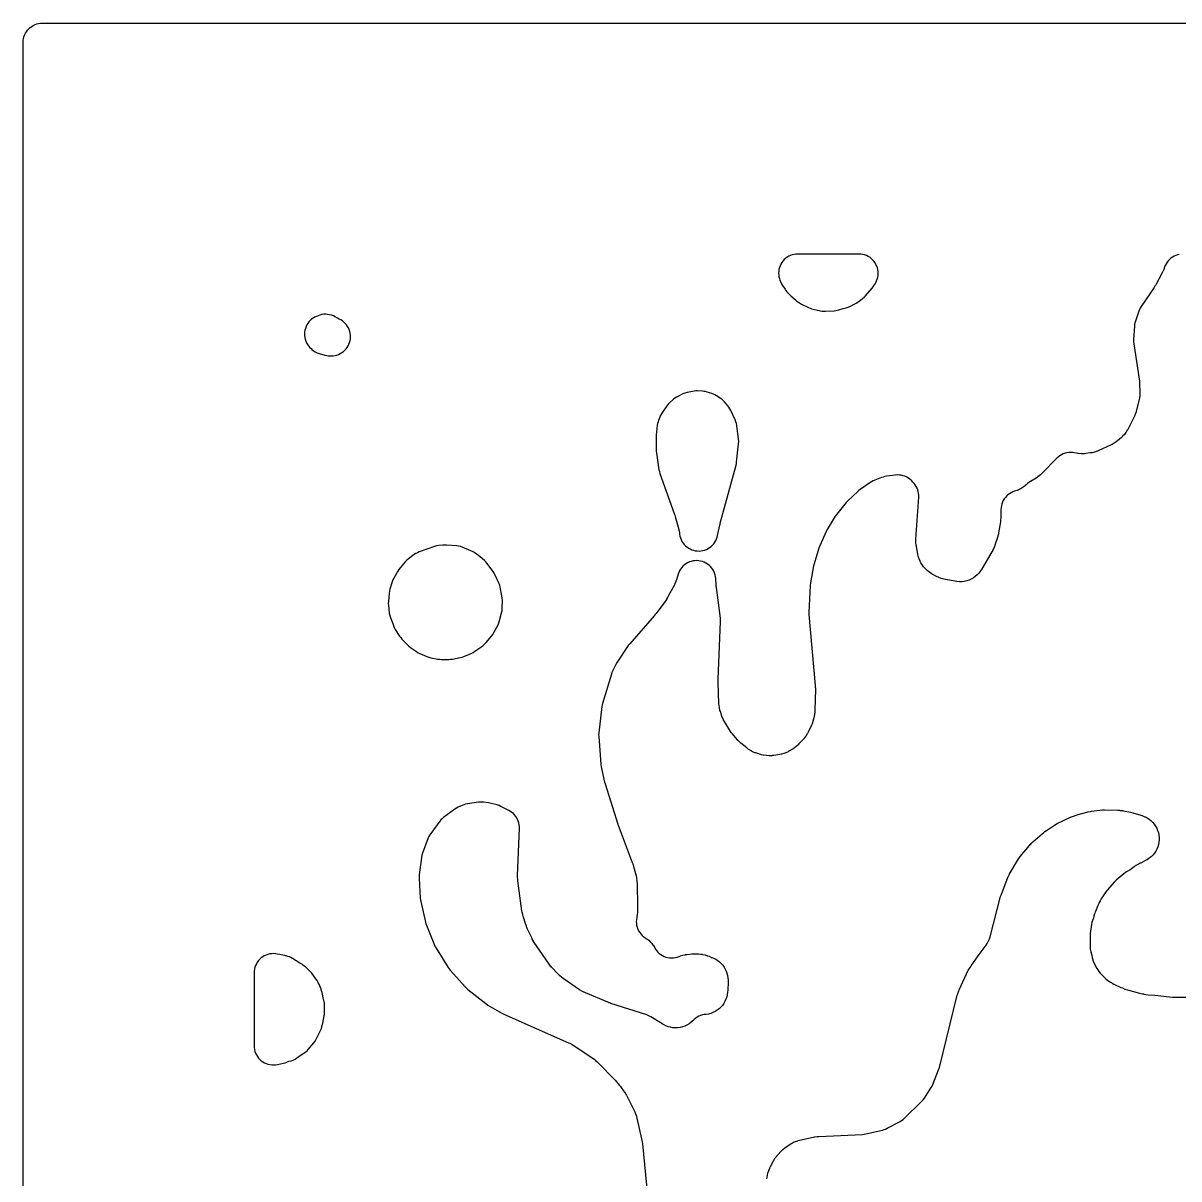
# Model space of a CAD drawing. Header units: millimetres. Extents: x 0 to 300, y 0 to 300.
# Drawn here: x -0.1 to 150, y 150 to 300.1 of the extents above; entities that cross this region are included whole.
import ezdxf

# ---------------------------------------------------------------- set-up
doc = ezdxf.new("R2010")
doc.units = ezdxf.units.MM
doc.layers.add('CUT', color=7, linetype='CONTINUOUS')

msp = doc.modelspace()

# ---------------------------------------------------------------- linework, layer by layer
at = {"layer": 'CUT'}
for points in [[(-0.15, 2.4114), (-0.15, 297.5886), (-0.135, 297.8947), (-0.099, 298.1371), (-0.0395, 298.3748), (0.0431, 298.6056), (0.1479, 298.8271), (0.2738, 299.0373), (0.4198, 299.2341), (0.5844, 299.4156), (0.7659, 299.5802), (0.9627, 299.7262), (1.1729, 299.8521), (1.3944, 299.9569), (1.6252, 300.0395), (1.8629, 300.099), (2.1053, 300.135), (2.4114, 300.15), (297.5872, 300.15)], [(150.0434, 270.1041), (149.8104, 270.047), (149.5839, 269.9679), (149.366, 269.8675), (149.1588, 269.7466), (148.964, 269.6064), (148.7837, 269.4482), (148.6193, 269.2734), (148.4724, 269.0837), (148.3444, 268.8808), (148.2365, 268.6665), (148.1496, 268.4429), (148.1028, 268.3029), (148.0914, 268.2715), (147.9465, 267.9265), (147.932, 267.8963), (147.8468, 267.7296), (147.0338, 266.2324), (146.9399, 266.0693), (146.8733, 265.9602), (146.7714, 265.8021), (145.0876, 263.3294), (144.9684, 263.1359), (144.8672, 262.9324), (144.7849, 262.7206), (144.3512, 261.4335), (144.2903, 261.2224), (144.2481, 261.0068), (144.225, 260.7883), (144.117, 259.028), (144.1148, 258.763), (144.1407, 258.4992), (144.8395, 253.9022), (144.8664, 253.6816), (144.8802, 253.5313), (144.894, 253.3095), (144.9282, 252.2488), (144.9299, 252.0846), (144.9296, 252.0552), (144.9129, 251.7537), (144.8699, 251.4548), (144.8644, 251.4259), (144.8304, 251.2652), (144.5083, 249.893), (144.4511, 249.6779), (144.4397, 249.6399), (144.2875, 249.2219), (144.2717, 249.1855), (144.1772, 248.984), (143.4001, 247.4465), (143.3124, 247.2832), (143.296, 247.2544), (143.113, 246.967), (142.921, 246.7225), (142.6851, 246.4766), (142.661, 246.4539), (142.5231, 246.33), (142.0089, 245.8905), (141.8749, 245.7812), (141.8505, 245.7622), (141.5908, 245.5788), (141.3154, 245.4201), (141.2879, 245.4059), (141.1324, 245.3302), (139.5849, 244.6196), (139.4113, 244.5451), (139.38, 244.5326), (139.0515, 244.4202), (138.7134, 244.3414), (138.6802, 244.3354), (138.4935, 244.3065), (137.9281, 244.2337), (137.7212, 244.2128), (137.6842, 244.2101), (137.302, 244.2035), (136.9214, 244.2393), (136.8848, 244.2448), (136.68, 244.2815), (136.453, 244.3286), (136.2062, 244.3671), (135.9568, 244.3808), (135.7073, 244.3695), (135.4601, 244.3334), (135.2178, 244.2728), (134.9828, 244.1883), (134.7573, 244.0808), (134.5437, 243.9513), (134.3441, 243.8012), (134.1604, 243.6318), (132.2158, 241.6503), (132.0571, 241.4978), (132.028, 241.4714), (131.6852, 241.1957), (131.6532, 241.1729), (131.4702, 241.0506), (130.5266, 240.459), (130.3329, 240.3245), (130.1527, 240.1723), (130.0458, 240.0729), (130.0221, 240.0519), (129.7685, 239.8478), (129.5206, 239.6842), (129.2584, 239.5447), (128.9842, 239.4306), (128.6428, 239.325), (128.4159, 239.2426), (128.1981, 239.1388), (127.9912, 239.0144), (127.7973, 238.8706), (127.6182, 238.7089), (127.4555, 238.5306), (127.3108, 238.3374), (127.1854, 238.1312), (127.0804, 237.9139), (126.9969, 237.6875), (126.9356, 237.454), (126.8971, 237.2158), (126.8818, 236.9749), (126.868, 236.0801), (126.8544, 235.8131), (126.8387, 235.6324), (126.8061, 235.367), (126.5773, 233.9304), (126.5519, 233.7888), (126.5469, 233.7635), (126.48, 233.4837), (126.4731, 233.4589), (126.4316, 233.3211), (126.1082, 232.3164), (126.0356, 232.1116), (126.0217, 232.0755), (125.8417, 231.6804), (125.8236, 231.6461), (125.7168, 231.457), (124.335, 229.1686), (124.2334, 229.0094), (124.2145, 228.9815), (124.0061, 228.704), (123.7916, 228.4712), (123.5547, 228.2611), (123.2979, 228.076), (123.0238, 227.9176), (122.7351, 227.7876), (122.4349, 227.6872), (122.126, 227.6176), (121.8118, 227.5793), (121.4953, 227.5729), (121.1493, 227.6008), (121.1159, 227.6052), (120.9294, 227.6345), (119.6806, 227.8631), (119.4951, 227.902), (119.4621, 227.9098), (119.1275, 228.0068), (118.8044, 228.1371), (118.7736, 228.1514), (118.6037, 228.2354), (117.9669, 228.5706), (117.8158, 228.6546), (117.7892, 228.6702), (117.5229, 228.8434), (117.2955, 229.0231), (117.0692, 229.2387), (116.8246, 229.5215), (116.823, 229.5234), (116.5879, 229.8614), (116.5686, 229.8927), (116.4809, 230.0441), (116.4003, 230.2015), (116.386, 230.2315), (116.2478, 230.5648), (116.1452, 230.9106), (116.137, 230.9447), (116.0961, 231.1367), (115.9012, 232.1858), (115.876, 232.3388), (115.8721, 232.3663), (115.8434, 232.65), (115.8382, 232.9351), (115.8388, 232.9629), (115.8456, 233.1178), (116.1985, 238.5819), (116.2025, 238.8211), (116.1836, 239.0596), (116.142, 239.2953), (116.078, 239.5259), (115.9923, 239.7493), (115.8856, 239.9634), (115.7589, 240.1665), (115.6134, 240.3564), (115.4504, 240.5316), (115.2436, 240.7336), (115.0566, 240.8988), (114.8541, 241.0445), (114.6381, 241.1693), (114.4108, 241.272), (114.1743, 241.3515), (113.9311, 241.407), (113.6836, 241.438), (113.4342, 241.4442), (113.1854, 241.4255), (112.0091, 241.2778), (111.7898, 241.2403), (111.5747, 241.1835), (111.3655, 241.1077), (110.2981, 240.6664), (110.0619, 240.554), (109.8387, 240.4174), (108.5829, 239.5558), (108.4259, 239.4387), (108.2786, 239.3098), (106.9985, 238.0978), (106.7809, 237.8637), (105.5664, 236.3764), (105.3577, 236.0793), (104.3209, 234.3474), (104.1951, 234.109), (103.3389, 232.2499), (103.2163, 231.9263), (102.6101, 229.9172), (102.5449, 229.6479), (102.1345, 227.4201), (102.0957, 227.0806), (101.9392, 223.6325), (101.9462, 223.3005), (102.7557, 214.0824), (102.7679, 213.8813), (102.7725, 213.7446), (102.7739, 213.5431), (102.723, 210.9815), (102.7171, 210.8331), (102.7155, 210.8065), (102.6861, 210.511), (102.6825, 210.4847), (102.659, 210.338), (102.5825, 209.9138), (102.5492, 209.7498), (102.5426, 209.7206), (102.4613, 209.424), (102.3538, 209.1358), (102.3421, 209.1082), (102.2733, 208.9557), (101.8259, 208.0201), (101.7394, 207.8504), (101.7232, 207.8205), (101.5409, 207.5217), (101.3293, 207.2429), (101.3074, 207.2169), (101.181, 207.0744), (100.6442, 206.499), (100.5201, 206.3723), (100.4974, 206.3501), (100.2535, 206.1339), (99.9902, 205.9416), (99.9637, 205.9241), (99.8135, 205.83), (99.4251, 205.5992), (99.2717, 205.5129), (99.244, 205.4981), (98.9515, 205.3596), (98.6741, 205.2589), (98.3609, 205.1774), (98.3301, 205.1709), (98.1571, 205.1387), (97.3752, 205.0121), (97.1702, 204.9847), (97.1335, 204.9808), (96.7539, 204.9617), (96.4078, 204.9826), (96.0332, 205.047), (95.9973, 205.0553), (95.797, 205.1071), (95.1613, 205.2905), (94.9772, 205.3488), (94.9446, 205.3601), (94.6155, 205.493), (94.3293, 205.6445), (94.0343, 205.842), (94.0067, 205.8626), (93.8549, 205.9822), (93.112, 206.5991), (92.9896, 206.7052), (92.9681, 206.7247), (92.7378, 206.9523), (92.7181, 206.9735), (92.6105, 207.0946), (92.0049, 207.8062), (91.9117, 207.9203), (91.8954, 207.941), (91.7227, 208.1796), (91.7081, 208.2016), (91.6289, 208.3258), (90.9669, 209.4107), (90.8574, 209.6026), (90.8389, 209.6374), (90.6548, 210.0388), (90.6405, 210.0754), (90.5665, 210.2836), (90.4309, 210.7036), (90.3813, 210.8705), (90.3731, 210.9006), (90.3035, 211.2131), (90.2632, 211.5306), (90.2607, 211.5617), (90.2508, 211.7356), (90.157, 214.5361), (90.1549, 214.6752), (90.1553, 214.7697), (90.1583, 214.9087), (90.4635, 222.4054), (90.463, 222.6213), (90.4438, 222.8363), (89.9108, 226.849), (89.8963, 226.9744), (89.8879, 227.0598), (89.8776, 227.1856), (89.8259, 227.9825), (89.7976, 228.2291), (89.7449, 228.4716), (89.6685, 228.7078), (89.5691, 228.9351), (89.4476, 229.1515), (89.3052, 229.3548), (89.1434, 229.543), (88.9637, 229.7142), (88.7679, 229.8667), (88.558, 229.9991), (88.336, 230.11), (88.104, 230.1983), (87.8645, 230.2633), (87.6197, 230.3041), (87.3721, 230.3205), (87.124, 230.3122), (86.878, 230.2794), (86.6365, 230.2224), (86.4018, 230.1417), (86.1763, 230.0381), (85.9621, 229.9126), (85.7615, 229.7666), (85.5763, 229.6014), (85.4084, 229.4186), (85.2594, 229.2201), (85.1309, 229.0078), (85.024, 228.7838), (84.9399, 228.5503), (84.7178, 227.822), (84.6612, 227.6513), (84.6503, 227.6211), (84.513, 227.2889), (84.4993, 227.2598), (84.4189, 227.099), (83.6678, 225.6838), (83.598, 225.5581), (83.5851, 225.5359), (83.4313, 225.2931), (83.4167, 225.2718), (83.3329, 225.155), (82.0707, 223.4642), (81.9836, 223.3521), (81.923, 223.277), (81.8318, 223.1682), (78.6608, 219.5307), (78.4691, 219.2806), (77.0298, 217.135), (76.8611, 216.8426), (76.4269, 215.9567), (76.3452, 215.7712), (76.2787, 215.5797), (75.1282, 211.7732), (75.0744, 211.5624), (75.0391, 211.3478), (74.6327, 207.9613), (74.6154, 207.7151), (74.6225, 207.4685), (74.9031, 203.8803), (74.9526, 203.5436), (75.3881, 201.5425), (75.4468, 201.3218), (77.0988, 196.0868), (77.1073, 196.0603), (77.1088, 196.0556), (77.1479, 195.9451), (78.9906, 191.1034), (79.0569, 190.914), (79.0985, 190.784), (79.1547, 190.5911), (79.4768, 189.3634), (79.526, 189.1507), (79.5336, 189.1126), (79.5946, 188.6806), (79.5977, 188.6419), (79.6093, 188.4239), (79.6835, 185.2907), (79.6814, 185.0481), (79.6746, 184.8836), (79.6568, 184.6417), (79.6208, 184.3025), (79.595, 184.1082), (79.5895, 184.0736), (79.5641, 183.9546), (79.5238, 183.7041), (79.5091, 183.4507), (79.5202, 183.1972), (79.5569, 182.9462), (79.6188, 182.7001), (79.7054, 182.4616), (79.8157, 182.2331), (79.9486, 182.0169), (80.1027, 181.8154), (80.2765, 181.6305), (80.4681, 181.4641), (80.6756, 181.3181), (80.891, 181.1822), (81.1209, 181.0057), (81.3336, 180.8088), (81.5272, 180.5931), (81.7168, 180.3381), (81.7241, 180.3273), (81.8679, 180.0965), (81.8745, 180.0849), (81.8815, 180.0713), (82.0051, 179.8561), (82.1494, 179.6543), (82.313, 179.4678), (82.4943, 179.2984), (82.6915, 179.1479), (82.9026, 179.0176), (83.1256, 178.9089), (83.3583, 178.8228), (83.5984, 178.7602), (83.8435, 178.7217), (84.0912, 178.7077), (84.3391, 178.7183), (84.5847, 178.7534), (84.8256, 178.8127), (85.0594, 178.8956), (85.2524, 178.975), (85.5391, 179.0621), (85.861, 179.1273), (85.8926, 179.1321), (86.0698, 179.155), (86.7452, 179.2257), (86.938, 179.2409), (86.9725, 179.2427), (87.3591, 179.2431), (87.3935, 179.2414), (87.5864, 179.2267), (87.8792, 179.1967), (88.066, 179.1729), (88.0992, 179.1678), (88.4382, 179.0982), (88.7686, 178.995), (88.8001, 178.9833), (88.9752, 178.9138), (89.2961, 178.7768), (89.3092, 178.7713), (89.5199, 178.6828), (89.5462, 178.6709), (89.8366, 178.5232), (90.0876, 178.364), (90.3224, 178.1818), (90.539, 177.9783), (90.7354, 177.7552), (90.9099, 177.5146), (91.0608, 177.2585), (91.187, 176.9894), (91.2872, 176.7096), (91.3605, 176.4216), (91.4063, 176.1279), (91.4258, 175.8027), (91.4263, 175.771), (91.4244, 175.5938), (91.386, 174.4784), (91.3751, 174.2942), (91.3724, 174.2614), (91.3275, 173.9253), (91.2566, 173.6241), (91.1564, 173.3314), (91.028, 173.0499), (90.8725, 172.7825), (90.6916, 172.5315), (90.4868, 172.2996), (90.2602, 172.089), (90.0141, 171.9016), (89.7507, 171.7393), (89.4726, 171.6036), (89.1826, 171.496), (88.8833, 171.4174), (88.5779, 171.3685), (88.575, 171.3684), (88.3353, 171.3423), (88.0992, 171.2932), (87.8689, 171.2216), (87.6466, 171.1282), (87.4343, 171.0138), (87.2341, 170.8795), (87.0477, 170.7265), (86.8769, 170.5562), (86.8479, 170.5244), (86.6128, 170.3133), (86.3576, 170.1269), (86.0851, 169.967), (85.7978, 169.8353), (85.4988, 169.7331), (85.1911, 169.6614), (84.8777, 169.621), (84.5618, 169.6122), (84.2467, 169.6352), (83.9354, 169.6896), (83.6312, 169.7751), (83.3371, 169.8906), (83.0291, 170.049), (82.9952, 170.0686), (82.8621, 170.1494), (82.8474, 170.1588), (82.8155, 170.1788), (81.4088, 171.0442), (81.1467, 171.1847), (80.8698, 171.2931), (76.2041, 172.8058), (76.0606, 172.8555), (75.9639, 172.8913), (75.8225, 172.9468), (72.8961, 174.1651), (72.7183, 174.2446), (72.6869, 174.2596), (72.3448, 174.4458), (72.3152, 174.464), (72.1518, 174.5702), (70.0205, 176.0357), (69.8579, 176.154), (69.8295, 176.1759), (69.5246, 176.4378), (69.4986, 176.4626), (69.3571, 176.6054), (68.4931, 177.5256), (68.3954, 177.6337), (68.3783, 177.6535), (68.1959, 177.8808), (68.1804, 177.9018), (68.096, 178.0206), (66.2501, 180.7278), (66.1673, 180.8546), (66.1529, 180.8777), (66.003, 181.1409), (65.9906, 181.165), (65.9237, 181.301), (65.3927, 182.4384), (65.297, 182.6621), (65.237, 182.816), (65.1559, 183.0454), (64.8075, 184.1445), (64.7621, 184.2991), (64.7546, 184.3269), (64.684, 184.6412), (64.6789, 184.6696), (64.6537, 184.8288), (64.1258, 188.7131), (64.1074, 188.8741), (64.1048, 188.903), (64.089, 189.2266), (64.0888, 189.2556), (64.0915, 189.4176), (64.3228, 195.5374), (64.3205, 195.774), (64.2959, 196.0094), (64.2491, 196.2414), (64.1806, 196.4679), (64.091, 196.6869), (63.9811, 196.8965), (63.8519, 197.0947), (63.7045, 197.2798), (63.5402, 197.4502), (63.3606, 197.6043), (63.1673, 197.7407), (62.9618, 197.8582), (61.9129, 198.394), (61.6749, 198.5003), (61.427, 198.5813), (60.6577, 198.7889), (60.297, 198.8583), (59.6543, 198.9336), (59.4429, 198.9493), (59.2309, 198.947), (59.0198, 198.9268), (57.5739, 198.726), (57.3372, 198.6814), (57.1059, 198.6143), (56.8821, 198.5252), (56.369, 198.2917), (56.1423, 198.1742), (55.9289, 198.0342), (54.5117, 196.9979), (54.3148, 196.8379), (54.135, 196.6588), (53.9744, 196.4624), (52.8122, 194.8843), (52.6858, 194.6952), (52.5771, 194.4953), (52.4869, 194.2863), (51.7478, 192.3322), (51.6612, 192.056), (51.6072, 191.7717), (51.3123, 189.5155), (51.2929, 189.2834), (51.2952, 189.0504), (51.4415, 186.4606), (51.4627, 186.248), (51.5019, 186.038), (52.126, 183.3412), (52.1792, 183.1474), (52.2478, 182.9584), (53.3126, 180.3553), (53.4013, 180.1623), (53.5061, 179.9776), (55.0733, 177.4682), (55.196, 177.2894), (55.3338, 177.1219), (57.3351, 174.8938), (57.484, 174.7415), (57.6454, 174.6025), (59.9421, 172.7883), (60.2334, 172.5899), (62.0343, 171.5408), (62.2844, 171.4133), (70.7213, 167.695), (70.8638, 167.6285), (70.8891, 167.6161), (71.1652, 167.4656), (71.1894, 167.4511), (71.3225, 167.3673), (73.7461, 165.7693), (73.9094, 165.6553), (73.938, 165.6342), (74.2453, 165.381), (74.2714, 165.357), (74.4146, 165.2186), (76.7757, 162.8098), (77.3415, 162.1262), (77.4366, 162.0112), (77.4618, 161.9807), (77.5437, 161.8818), (77.8576, 161.4585), (77.951, 161.3267), (77.9673, 161.3027), (78.1367, 161.0276), (78.1507, 161.0023), (78.2264, 160.8595), (79.2551, 158.8125), (79.3498, 158.6091), (79.3656, 158.5723), (79.5177, 158.1503), (79.529, 158.112), (79.5858, 157.8948), (80.2014, 155.22), (80.2485, 154.9797), (80.2751, 154.8156), (80.3064, 154.5727), (81.0794, 146.5082)], [(96.4832, 149.9915), (96.51, 150.1708), (96.5722, 150.5277), (96.6098, 150.7151), (96.6173, 150.7483), (96.7125, 151.0863), (96.8416, 151.4128), (96.8557, 151.4439), (96.9393, 151.6157), (97.2764, 152.2659), (97.3605, 152.4192), (97.3762, 152.4463), (97.55, 152.7166), (97.7483, 152.9696), (97.7687, 152.9932), (97.8859, 153.123), (98.3458, 153.6087), (98.4963, 153.7589), (98.5239, 153.7848), (98.8491, 154.0584), (98.8795, 154.0811), (99.0532, 154.2036), (99.4978, 154.4986), (99.6413, 154.5892), (99.6673, 154.6049), (99.9417, 154.7531), (100.2033, 154.8652), (100.4999, 154.9617), (100.5292, 154.9697), (100.6937, 155.0111), (102.5061, 155.4237), (102.6687, 155.457), (102.6979, 155.4623), (103.0268, 155.507), (103.0563, 155.5097), (103.222, 155.5212), (108.8896, 155.7864), (109.1126, 155.8068), (109.3329, 155.8472), (111.4832, 156.3415), (111.6937, 156.3997), (111.8984, 156.4761), (112.0956, 156.57), (113.769, 157.4587), (113.9707, 157.5783), (114.1604, 157.7163), (114.3363, 157.8715), (116.5727, 160.0392), (116.7713, 160.2556), (116.9431, 160.4939), (117.8129, 161.8634), (117.9281, 162.0648), (118.0241, 162.2761), (118.7776, 164.1616), (118.8826, 164.4873), (121.2133, 173.882), (121.2618, 174.059), (121.2712, 174.0904), (121.394, 174.4362), (121.4065, 174.4665), (121.4804, 174.6345), (122.6433, 177.1113), (122.91, 177.5039), (122.9227, 177.5225), (123.0254, 177.6737), (123.9219, 178.9935), (124.8506, 180.1995), (124.976, 180.3779), (125.0854, 180.5666), (125.2814, 180.9415), (125.3976, 181.1981), (125.4842, 181.4662), (126.8461, 186.6651), (126.906, 186.8697), (126.9505, 187.0074), (127.0219, 187.2082), (127.7748, 189.1499), (127.8346, 189.295), (127.8458, 189.3207), (127.9833, 189.6026), (127.9966, 189.6274), (128.0741, 189.7638), (129.0224, 191.3557), (129.0991, 191.4791), (129.1133, 191.5009), (129.2808, 191.7382), (129.2967, 191.7588), (129.3872, 191.8724), (130.5884, 193.3213), (130.6845, 193.4327), (130.7021, 193.4523), (130.907, 193.6633), (130.9261, 193.6815), (131.0346, 193.7808), (132.2292, 194.832), (132.434, 194.9998), (132.5769, 195.1087), (132.793, 195.2616), (133.849, 195.954), (134.1947, 196.1593), (134.9925, 196.5719), (135.9944, 197.0164), (136.0294, 197.0304), (136.8946, 197.3226), (138.0343, 197.6405), (138.1765, 197.6772), (138.2021, 197.6832), (138.4901, 197.7397), (138.516, 197.7438), (138.6615, 197.7635), (140.0955, 197.9298), (140.2437, 197.944), (140.2703, 197.946), (140.3453, 197.9487), (142.081, 197.895), (142.1735, 197.891), (142.3203, 197.8817), (142.3465, 197.8795), (142.6383, 197.8438), (142.6643, 197.8396), (142.809, 197.8131), (143.6936, 197.6335), (145.0535, 197.2489), (145.2311, 197.1939), (145.2529, 197.1865), (145.4021, 197.1277), (145.5708, 197.0563), (145.6006, 197.0428), (145.8949, 196.892), (146.12, 196.7467), (146.3639, 196.5525), (146.5874, 196.3351), (146.7883, 196.0966), (146.9645, 195.8395), (147.1145, 195.5661), (147.2366, 195.2792), (147.3297, 194.9817), (147.3929, 194.6763), (147.4313, 194.3109), (147.4482, 194.2018), (147.4278, 194.0597), (147.3982, 193.7441), (147.3385, 193.438), (147.2488, 193.1395), (147.1299, 192.8512), (146.9831, 192.5761), (146.8098, 192.317), (146.6117, 192.0762), (146.3907, 191.8563), (146.149, 191.6593), (145.864, 191.4707), (145.8354, 191.4538), (145.6731, 191.363), (145.0484, 191.0334), (144.9779, 190.9996), (144.8287, 190.9176), (144.5081, 190.7484), (144.3384, 190.6502), (144.1769, 190.539), (143.6667, 190.1573), (143.2009, 189.8913), (143.01, 189.7706), (142.8307, 189.6331), (141.8703, 188.8249), (141.6075, 188.5684), (140.7262, 187.5722), (140.5212, 187.3064), (139.9042, 186.3846), (139.7565, 186.1333), (139.6562, 185.9055), (139.5789, 185.7774), (139.4583, 185.5119), (139.1613, 184.7414), (139.1423, 184.7022), (139.0784, 184.5265), (139.0391, 184.4245), (138.9492, 184.1425), (138.8979, 183.8762), (138.7772, 183.5521), (138.6977, 183.2981), (138.6457, 183.037), (138.4808, 181.8952), (138.4602, 181.6981), (138.4554, 181.5001), (138.4748, 180.215), (138.4806, 180.1204), (138.4807, 180.099), (138.4892, 179.8942), (138.5145, 179.6908), (138.5564, 179.4901), (138.6765, 179.0132), (138.7265, 178.7691), (138.8055, 178.4756), (138.8321, 178.4099), (138.8743, 178.2692), (138.958, 178.0607), (139.06, 177.8606), (139.1765, 177.6555), (139.2289, 177.5457), (139.3397, 177.3391), (139.4536, 177.1676), (139.4686, 177.1411), (139.6028, 176.9301), (139.7574, 176.7335), (139.9309, 176.5534), (140.5594, 175.9631), (140.7302, 175.8165), (140.9134, 175.6859), (141.1077, 175.5724), (141.2239, 175.5113), (141.3201, 175.4414), (141.5557, 175.2895), (141.8069, 175.1649), (142.2142, 174.9907), (142.2631, 174.965), (142.4751, 174.8659), (142.6629, 174.7987), (142.9953, 174.6565), (143.3148, 174.5448), (144.877, 174.1146), (145.0694, 174.0697), (145.2648, 174.0402), (145.4425, 174.0205), (145.4488, 174.0185), (145.7246, 173.9523), (146.0062, 173.9177), (146.8869, 173.8601), (149.1617, 173.6075), (149.4394, 173.5922), (150.9751, 173.5933)]]:
    msp.add_lwpolyline(points, dxfattribs=at)
for points in [[(100.0097, 270.1023), (99.7726, 270.0432), (99.5424, 269.9612), (99.3213, 269.8571), (99.1115, 269.732), (98.9148, 269.5869), (98.7333, 269.4234), (98.5686, 269.2429), (98.4223, 269.0472), (98.2958, 268.8381), (98.1903, 268.6177), (98.1069, 268.388), (98.0462, 268.1513), (98.009, 267.9098), (97.9955, 267.6658), (98.0059, 267.4217), (98.0401, 267.1798), (98.0932, 266.9609), (98.0939, 266.9578), (98.094, 266.9575), (98.0977, 266.9423), (98.1689, 266.7383), (98.1727, 266.7273), (98.173, 266.7266), (98.1783, 266.7116), (98.2385, 266.5629), (98.3661, 266.2948), (98.5245, 266.0437), (98.8492, 265.5913), (98.957, 265.4241), (99.0787, 265.2518), (99.2146, 265.0904), (99.2188, 265.0861), (99.2649, 265.0274), (99.4093, 264.8722), (99.5664, 264.7299), (99.8354, 264.5061), (100.1814, 264.1871), (100.3854, 264.0182), (100.6061, 263.8718), (100.6324, 263.8581), (100.7069, 263.8031), (100.9602, 263.6585), (101.8993, 263.1927), (102.0867, 263.1092), (102.2803, 263.0413), (102.4788, 262.9895), (103.4357, 262.7813), (103.659, 262.7433), (103.8849, 262.7256), (104.1114, 262.7284), (105.2302, 262.7931), (105.4368, 262.8137), (105.6409, 262.8513), (105.8412, 262.9058), (106.4013, 263.0833), (106.7684, 263.1709), (107.0557, 263.258), (107.3304, 263.3789), (107.8835, 263.6631), (108.0859, 263.7794), (108.2766, 263.914), (108.3608, 263.9796), (108.3997, 264.0047), (108.8922, 264.3691), (109.0982, 264.5393), (109.2849, 264.7305), (110.1393, 265.7049), (110.2918, 265.897), (110.4247, 266.1031), (110.4436, 266.14), (110.5381, 266.2915), (110.6197, 266.4388), (110.7286, 266.6607), (110.815, 266.8922), (110.8782, 267.131), (110.9175, 267.375), (110.9325, 267.6217), (110.9231, 267.8686), (110.8894, 268.1134), (110.8316, 268.3536), (110.7504, 268.587), (110.6466, 268.8113), (110.5211, 269.0242), (110.3753, 269.2236), (110.2104, 269.4077), (110.0282, 269.5746), (109.8304, 269.7228), (109.619, 269.8506), (109.3959, 269.957), (109.1635, 270.0408), (108.9239, 270.1013), (108.6795, 270.1378), (108.4327, 270.15), (108.3941, 270.15), (100.4962, 270.15), (100.4955, 270.15), (100.2844, 270.1397), (100.253, 270.1381), (100.2529, 270.1381), (100.2514, 270.1381)], [(39.1588, 262.3305), (38.903, 262.3213), (38.6494, 262.286), (38.4009, 262.2249), (38.1598, 262.1387), (37.944, 262.0489), (37.7261, 261.9456), (37.5191, 261.8217), (37.3251, 261.6785), (37.1457, 261.5172), (36.9827, 261.3394), (36.8376, 261.1468), (36.7118, 260.941), (36.6064, 260.7241), (36.5223, 260.498), (36.4604, 260.2649), (36.4213, 260.0269), (36.4053, 259.7862), (36.4126, 259.5452), (36.4431, 259.3059), (36.4964, 259.0707), (36.5722, 258.8417), (36.6697, 258.6211), (36.788, 258.411), (36.9261, 258.2132), (37.0825, 258.0296), (37.2559, 257.8619), (37.3703, 257.7615), (37.5824, 257.5948), (37.8112, 257.4518), (38.0541, 257.3344), (38.3083, 257.2438), (39.0674, 257.0186), (39.3016, 256.9612), (39.5402, 256.9267), (39.781, 256.9153), (40.0218, 256.9272), (40.1332, 256.9381), (40.3728, 256.9733), (40.6079, 257.0316), (40.8362, 257.1123), (41.0557, 257.2147), (41.2642, 257.3379), (41.4598, 257.4806), (41.6407, 257.6416), (41.8051, 257.8194), (41.9516, 258.0123), (42.0788, 258.2184), (42.1854, 258.4358), (42.2704, 258.6626), (42.3331, 258.8965), (42.3729, 259.1354), (42.3894, 259.377), (42.3825, 259.619), (42.3521, 259.8593), (42.2987, 260.0955), (42.2226, 260.3254), (42.1247, 260.5469), (42.0057, 260.7579), (41.867, 260.9563), (41.7096, 261.1404), (41.5353, 261.3085), (41.3454, 261.4588), (41.1419, 261.5901), (40.9267, 261.7011), (40.6975, 261.8056), (40.3789, 261.9911), (40.1514, 262.1084), (39.9131, 262.2019), (39.6665, 262.2705), (39.4142, 262.3135)], [(85.5749, 232.6215), (85.7253, 232.4303), (85.8935, 232.2546), (86.0781, 232.0961), (86.2771, 231.9563), (86.4888, 231.8365), (86.7112, 231.7378), (86.9421, 231.6612), (87.1793, 231.6074), (87.4207, 231.577), (87.6638, 231.5701), (87.9065, 231.5869), (88.1464, 231.6272), (88.3813, 231.6906), (88.6088, 231.7766), (88.827, 231.8842), (89.0336, 232.0126), (89.2268, 232.1604), (89.4047, 232.3263), (89.5656, 232.5087), (89.7081, 232.7059), (89.8307, 232.916), (89.9323, 233.137), (90.012, 233.3669), (90.0594, 233.5637), (90.0603, 233.5635), (90.3632, 234.9443), (90.3843, 235.0351), (90.3995, 235.0966), (90.4228, 235.1868), (92.4759, 242.7322), (92.5201, 242.9243), (92.549, 243.1193), (92.8077, 245.5068), (92.8222, 245.8033), (92.8013, 246.0994), (92.5706, 247.8685), (92.525, 248.1184), (92.4543, 248.3624), (92.3591, 248.598), (91.7811, 249.843), (91.6748, 250.0468), (91.5503, 250.2399), (91.4086, 250.4209), (90.9513, 250.9522), (90.7911, 251.1217), (90.6157, 251.2756), (90.4268, 251.4124), (89.9276, 251.7396), (89.7307, 251.8562), (89.5239, 251.9543), (89.309, 252.033), (88.7268, 252.2166), (88.5179, 252.2726), (88.305, 252.3104), (88.0896, 252.3297), (87.4516, 252.359), (87.2405, 252.3597), (87.03, 252.3427), (86.8217, 252.3079), (86.1244, 252.161), (85.835, 252.0816), (85.5571, 251.9681), (84.9236, 251.6638), (84.7216, 251.5551), (84.5305, 251.4283), (84.3517, 251.2846), (83.7965, 250.7944), (83.643, 250.6468), (83.5026, 250.4866), (83.3763, 250.3151), (82.9058, 249.6153), (82.7778, 249.4028), (82.6714, 249.1787), (82.4061, 248.5394), (82.3333, 248.3405), (82.2775, 248.1362), (82.2393, 247.9279), (82.1166, 247.0519), (82.0924, 246.7043), (82.093, 244.6819), (82.1002, 244.4931), (82.1216, 244.3053), (82.4557, 242.1173), (82.5033, 241.8823), (82.5731, 241.6528), (84.433, 236.4527), (84.4804, 236.3115), (84.5106, 236.2149), (84.5524, 236.0719), (85.0192, 234.3451), (85.0537, 234.207), (85.0595, 234.1821), (85.1127, 233.9023), (85.1165, 233.8771), (85.1342, 233.7428), (85.1777, 233.5034), (85.2443, 233.2695), (85.3332, 233.0431), (85.4438, 232.8264)], [(47.5631, 222.9213), (47.9513, 221.871), (48.0609, 221.6182), (48.1976, 221.3791), (48.7664, 220.5004), (48.9012, 220.3119), (49.0529, 220.1367), (49.7823, 219.3693), (49.9648, 219.1956), (50.1639, 219.0412), (50.9474, 218.4945), (51.1613, 218.3608), (51.3875, 218.2493), (52.2801, 217.8642), (52.5364, 217.7698), (52.8014, 217.704), (53.7059, 217.5312), (53.9393, 217.4979), (54.1749, 217.4868), (55.1575, 217.4867), (55.3907, 217.4976), (55.6219, 217.5302), (56.6079, 217.7166), (56.867, 217.7801), (57.1178, 217.8708), (58.062, 218.2703), (58.3124, 218.3931), (58.5476, 218.5431), (59.5574, 219.2694), (59.7931, 219.4618), (60.0037, 219.6813), (60.7077, 220.5108), (60.8754, 220.7323), (61.0176, 220.9711), (61.5494, 221.9892), (61.6675, 222.251), (61.7548, 222.5246), (62.0136, 223.5319), (62.0697, 223.8191), (62.0918, 224.1108), (62.1104, 225.1919), (62.1007, 225.4601), (62.0622, 225.7257), (61.8359, 226.8561), (61.7638, 227.1327), (61.6606, 227.3994), (61.1886, 228.4382), (61.06, 228.684), (60.905, 228.9141), (60.103, 229.9723), (59.9493, 230.1561), (59.7787, 230.3243), (59.2366, 230.8099), (59.0212, 230.9825), (58.5615, 231.3107), (58.3059, 231.4709), (58.0329, 231.5991), (56.8825, 232.0567), (56.6526, 232.1355), (56.4161, 232.1915), (56.1752, 232.2244), (54.8476, 232.3399), (54.6121, 232.3493), (54.3769, 232.3364), (53.8654, 232.2842), (53.5679, 232.2356), (53.2785, 232.1515), (51.2989, 231.4446), (51.073, 231.3512), (50.8573, 231.2362), (50.6538, 231.1007), (49.9005, 230.544), (49.6855, 230.3657), (49.4917, 230.1645), (48.8124, 229.3753), (48.654, 229.1708), (48.5176, 228.951), (48.0078, 228.0261), (47.8995, 227.8043), (47.8135, 227.5729), (47.5046, 226.5959), (47.438, 226.3383), (47.3992, 226.075), (47.2993, 225.0064), (47.2886, 224.7392), (47.3066, 224.4723), (47.4263, 223.4867), (47.4782, 223.2)], [(36.3819, 166.3566), (36.5662, 166.495), (36.737, 166.6498), (36.8928, 166.8196), (37.6178, 167.6869), (37.7852, 167.9115), (37.9263, 168.1535), (38.4479, 169.1752), (38.5337, 169.3616), (38.6038, 169.5544), (38.6579, 169.7524), (38.6627, 169.7733), (38.6636, 169.7762), (38.7735, 170.2113), (38.8214, 170.4485), (38.8243, 170.4769), (38.9311, 170.942), (38.981, 171.2418), (38.9813, 171.2485), (38.9878, 171.2867), (39.0046, 171.5322), (39.0215, 172.4037), (39.0163, 172.621), (38.9922, 172.8369), (38.9494, 173.05), (38.9028, 173.2394), (38.8919, 173.3005), (38.6881, 174.2024), (38.6245, 174.4322), (38.5808, 174.5463), (38.5555, 174.6492), (38.491, 174.8676), (38.407, 175.0792), (38.304, 175.2822), (38.183, 175.4751), (38.1745, 175.4874), (38.1688, 175.5004), (38.0361, 175.7606), (37.8741, 176.0035), (37.3386, 176.7126), (37.1827, 176.8993), (37.0095, 177.07), (36.817, 177.2421), (36.7392, 177.329), (36.5742, 177.4968), (36.394, 177.6484), (36.2004, 177.7824), (36.1751, 177.7982), (36.127, 177.8364), (35.8818, 177.9888), (35.7891, 178.0392), (34.8312, 178.6374), (34.6403, 178.7453), (34.4407, 178.836), (34.2339, 178.9089), (34.0216, 178.9634), (33.9297, 178.9827), (33.8576, 179.0081), (33.5836, 179.071), (33.187, 179.1389), (32.8645, 179.2067), (32.6208, 179.2456), (32.3743, 179.2601), (32.1277, 179.2504), (31.8832, 179.2163), (31.6432, 179.1583), (31.4102, 179.0769), (31.1863, 178.9729), (30.9737, 178.8473), (30.7746, 178.7014), (30.5909, 178.5366), (30.4242, 178.3545), (30.2764, 178.1568), (30.1488, 177.9455), (30.0426, 177.7226), (29.959, 177.4903), (29.8986, 177.251), (29.8622, 177.0068), (29.85, 176.7603), (29.85, 176.7458), (29.85, 176.5902), (29.85, 176.4803), (29.85, 167.5194), (29.85, 167.4064), (29.85, 167.3354), (29.85, 167.3008), (29.8623, 167.0529), (29.8992, 166.8074), (29.9602, 166.5668), (30.0448, 166.3334), (30.1521, 166.1096), (30.2811, 165.8975), (30.4304, 165.6992), (30.5987, 165.5167), (30.7843, 165.3519), (30.9853, 165.2062), (31.1998, 165.0812), (31.4256, 164.978), (31.6605, 164.8978), (31.9022, 164.8413), (32.1483, 164.809), (32.3964, 164.8013), (32.6441, 164.8182), (32.8889, 164.8596), (33.6812, 165.0345), (33.8944, 165.0915), (34.1018, 165.1672), (34.3821, 165.2837), (34.6547, 165.3551), (34.9253, 165.4428), (35.1841, 165.5606), (35.4279, 165.707)]]:
    msp.add_lwpolyline(points, close=True, dxfattribs=at)

doc.saveas('drawing.dxf')
